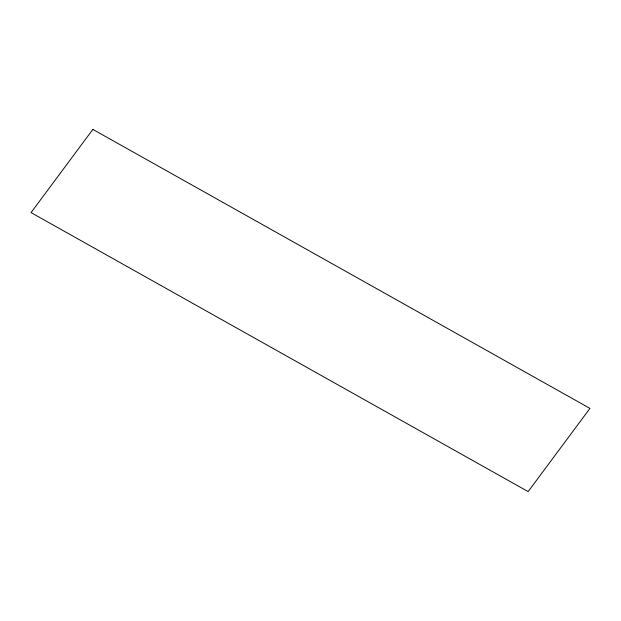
<?xml version="1.0" encoding="UTF-8"?>
<svg xmlns="http://www.w3.org/2000/svg" width="621" height="621" viewBox="0 0 621 621"><rect width="100%" height="100%" fill="white"/><g stroke="black" fill="none" stroke-linecap="round" stroke-linejoin="round"><path stroke-width="0.93" d="M92.863 129.401L31.05 212.607L528.137 491.599L589.95 408.393L92.863 129.401"/></g></svg>
